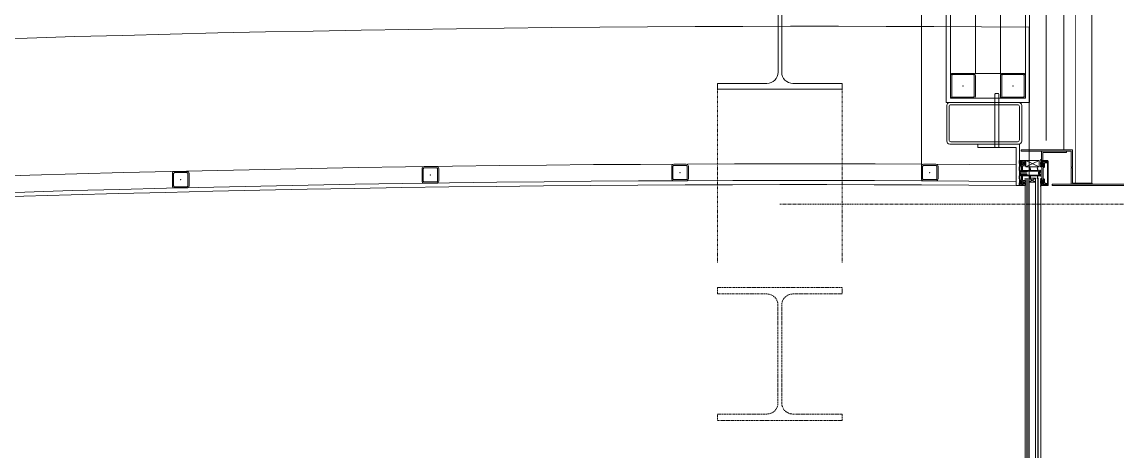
# Model space of a CAD drawing. Extents: x -2749 to 23780, y -1311 to 8245.
# Drawn here: x 10485.3 to 10748.5, y 1925.5 to 2028.9 of the extents above; entities that cross this region are included whole.
import ezdxf

# ---------------------------------------------------------------- set-up
doc = ezdxf.new("R2010")
doc.units = 0
doc.header["$MEASUREMENT"] = 0
for name, pattern in [('DASHDOT2', [0.5, 0.25, -0.125, 0, -0.125]), ('DOT2', [0.125, 0, -0.125]), ('HIDDEN', [0.375, 0.25, -0.125])]:
    doc.linetypes.add(name, pattern=pattern)
doc.layers.get('0').update_dxf_attribs({"color": 9, "lineweight": 9})
for name, color, linetype, lineweight in [('06D', 9, 'Continuous', 9), ('10', 9, 'Continuous', 9), ('11', 9, 'Continuous', 9), ('15', 9, 'Continuous', 9), ('20', 9, 'DOT2', 9), ('24', 9, 'DASHDOT2', 9), ('33', 9, 'BATTING', 9), ('40', 9, 'Continuous', 9), ('40B', 9, 'Continuous', 9)]:
    doc.layers.add(name, color=color, linetype=linetype, lineweight=lineweight)
doc.linetypes.add('BATTING', pattern='A,0.0001,-0.1,[134,ltypeshp.shx,S=0.1,R=0,X=-0.1,Y=0],-0.2,[134,ltypeshp.shx,S=0.1,R=180,X=0.1,Y=0],-0.1', length=0.4001)

# ---------------------------------------------------------------- blocks, each defined once
blk = doc.blocks.new('*U483')
at = {"layer": '15'}
for p, q in [((1.47, -18.95), (208.25, -18.95)), ((1.47, -19.35), (208.25, -19.35)), ((1.47, -19.42), (208.25, -19.42)), ((1.47, -19.82), (208.25, -19.82)), ((1.47, -21.42), (208.25, -21.42)), ((1.47, -22.02), (208.25, -22.02)), ((1.47, -22.1), (208.25, -22.1)), ((1.47, -22.7), (208.25, -22.7))]:
    blk.add_line(p, q, dxfattribs=at)
blk = doc.blocks.new('p-profil_bitis')
for p, q in [((-1.5, 2.16), (-3, 5.37)), ((-3, 2.16), (-1.5, 5.37)), ((1.2, 3.05), (2.2, 4.65)), ((2.2, 3.05), (1.2, 4.65))]:
    blk.add_line(p, q)
for points in [[(-2.9, 6.02), (-2.89, 6.01), (-2.88, 6), (-2.88, 6), (-2.87, 6), (-2.48, 6), (-2.47, 6), (-2.46, 6), (-2.46, 6.01), (-2.45, 6.02), (-2.43, 6.06), (-2.41, 6.08), (-2.4, 6.09), (-2.38, 6.09), (-2.37, 6.1), (-2.35, 6.09), (-2.33, 6.09), (-2.32, 6.08), (-2.3, 6.06), (-2.28, 6.01), (-2.27, 6.01), (-2.27, 6), (-2.26, 6), (-2.25, 6), (-1.76, 6), (-1.76, 5.49), (-1.76, 5.48), (-1.77, 5.47), (-1.77, 5.46), (-1.78, 5.46), (-1.79, 5.45), (-1.8, 5.45), (-1.81, 5.45), (-1.82, 5.46), (-1.83, 5.46), (-1.84, 5.47), (-1.89, 5.55), (-1.89, 5.56), (-1.9, 5.57), (-1.9, 5.57), (-1.91, 5.57), (-1.92, 5.57), (-1.93, 5.57), (-1.93, 5.56), (-1.94, 5.55), (-1.99, 5.46), (-1.99, 5.46), (-2, 5.46), (-2, 5.45), (-2.01, 5.45), (-2.02, 5.45), (-2.1, 5.45), (-2.11, 5.45), (-2.12, 5.45), (-2.12, 5.46), (-2.13, 5.46), (-2.13, 5.47), (-2.13, 5.47), (-2.14, 5.48), (-2.14, 5.5), (-2.23, 5.45), (-2.54, 5.45), (-2.62, 5.5), (-2.62, 5.48), (-2.63, 5.47), (-2.63, 5.46), (-2.63, 5.46), (-2.64, 5.45), (-2.65, 5.45), (-2.65, 5.45), (-2.74, 5.45), (-2.75, 5.45), (-2.76, 5.45), (-2.76, 5.46), (-2.77, 5.46), (-2.77, 5.46), (-2.82, 5.55), (-2.83, 5.56), (-2.83, 5.57), (-2.84, 5.57), (-2.85, 5.57), (-2.86, 5.57), (-2.86, 5.57), (-2.87, 5.56), (-2.87, 5.55), (-2.92, 5.47), (-2.93, 5.46), (-2.94, 5.46), (-2.95, 5.45), (-2.96, 5.45), (-2.97, 5.45), (-2.98, 5.46), (-2.99, 5.46), (-2.99, 5.47), (-3, 5.48), (-3, 5.49), (-3, 6.92), (-3, 6.93), (-3, 6.93), (-2.99, 6.94), (-2.99, 6.95), (-2.98, 6.95), (-2.97, 6.95), (-2.37, 6.95), (-2.36, 6.95), (-2.35, 6.95), (-2.35, 6.94), (-2.34, 6.93), (-2.34, 6.93), (-2.34, 6.92), (-2.34, 6.47), (-2.34, 6.44), (-2.32, 6.41), (-2.3, 6.38), (-2.28, 6.37), (-2.25, 6.35), (-2.22, 6.35), (-2.04, 6.35), (-2.03, 6.35), (-2.02, 6.35), (-2.01, 6.36), (-2, 6.37), (-1.99, 6.38), (-1.99, 6.39), (-1.99, 6.4), (-1.99, 6.54), (-2.05, 6.54), (-2.06, 6.54), (-2.08, 6.55), (-2.09, 6.55), (-2.09, 6.56), (-2.1, 6.58), (-2.1, 6.59), (-2.1, 6.6), (-2.1, 6.62), (-2.09, 6.63), (-2.08, 6.65), (-2.07, 6.66), (-2.05, 6.67), (-2.04, 6.68), (-2.02, 6.68), (-1.79, 6.68), (-1.78, 6.68), (-1.78, 6.68), (-1.77, 6.67), (-1.76, 6.66), (-1.76, 6.66), (-1.76, 6.65), (-1.76, 6.4), (-0.65, 6.4), (-0.62, 6.4), (-0.58, 6.39), (-0.56, 6.37), (-0.53, 6.35), (-0.51, 6.32), (-0.5, 6.28), (-0.5, 6.25), (-0.5, 2.04), (-0.5, 2.01), (-0.49, 1.99), (-0.47, 1.96), (-0.45, 1.94), (-0.42, 1.93), (-0.39, 1.92), (-0.36, 1.92), (-0.33, 1.93), (-0.31, 1.94), (-0.29, 1.96), (-0.27, 1.99), (-0.26, 2.01), (-0.25, 2.04), (-0.25, 2.25), (-0.25, 2.26), (-0.25, 2.26), (-0.25, 2.27), (-0.24, 2.28), (-0.23, 2.28), (-0.23, 2.28), (0.22, 2.28), (0.23, 2.28), (0.24, 2.28), (0.25, 2.27), (0.25, 2.26), (0.25, 2.26), (0.26, 2.25), (0.26, 2.04), (0.26, 2.01), (0.27, 1.99), (0.29, 1.96), (0.31, 1.94), (0.33, 1.93), (0.36, 1.92), (0.39, 1.92), (0.42, 1.93), (0.45, 1.94), (0.47, 1.96), (0.49, 1.99), (0.5, 2.01), (0.5, 2.04), (0.5, 6.25), (0.51, 6.29), (0.52, 6.33), (0.54, 6.36), (0.58, 6.38), (0.61, 6.4), (0.65, 6.4), (1.76, 6.4), (1.76, 6.65), (1.76, 6.66), (1.76, 6.66), (1.77, 6.67), (1.77, 6.67), (1.78, 6.68), (1.78, 6.68), (1.79, 6.68), (2.02, 6.68), (2.04, 6.68), (2.06, 6.67), (2.08, 6.66), (2.09, 6.64), (2.1, 6.62), (2.1, 6.6), (2.1, 6.59), (2.1, 6.58), (2.1, 6.57), (2.09, 6.56), (2.08, 6.55), (2.07, 6.54), (2.06, 6.54), (2.05, 6.54), (1.99, 6.54), (1.99, 6.4), (1.99, 6.39), (1.99, 6.38), (2, 6.37), (2.01, 6.36), (2.02, 6.35), (2.03, 6.35), (2.04, 6.35), (2.22, 6.35), (2.25, 6.35), (2.28, 6.37), (2.3, 6.38), (2.32, 6.41), (2.34, 6.44), (2.34, 6.47), (2.34, 6.92), (2.34, 6.93), (2.34, 6.93), (2.35, 6.94), (2.35, 6.95), (2.36, 6.95), (2.37, 6.95), (2.97, 6.95), (2.98, 6.95), (2.98, 6.95), (2.99, 6.94), (2.99, 6.94), (3, 6.93), (3, 6.93), (3, 6.92), (3, 5.49), (3, 5.48), (3, 5.47), (2.99, 5.46), (2.98, 5.46), (2.97, 5.45), (2.96, 5.45), (2.96, 5.45), (2.95, 5.45), (2.94, 5.46), (2.93, 5.46), (2.92, 5.47), (2.87, 5.55), (2.87, 5.56), (2.86, 5.57), (2.86, 5.57), (2.85, 5.57), (2.84, 5.57), (2.83, 5.57), (2.83, 5.56), (2.82, 5.55), (2.77, 5.46), (2.77, 5.46), (2.76, 5.46), (2.76, 5.45), (2.75, 5.45), (2.74, 5.45), (2.65, 5.45), (2.65, 5.45), (2.64, 5.45), (2.63, 5.46), (2.63, 5.46), (2.63, 5.47), (2.62, 5.48), (2.62, 5.5), (2.53, 5.45), (2.22, 5.45), (2.13, 5.5), (2.13, 5.48), (2.13, 5.47), (2.13, 5.47), (2.13, 5.46), (2.12, 5.46), (2.12, 5.45), (2.11, 5.45), (2.1, 5.45), (2.02, 5.45), (2.01, 5.45), (2, 5.45), (1.99, 5.46), (1.99, 5.46), (1.94, 5.55), (1.93, 5.56), (1.93, 5.57), (1.92, 5.57), (1.91, 5.57), (1.9, 5.57), (1.9, 5.57), (1.89, 5.56), (1.89, 5.55), (1.84, 5.47), (1.83, 5.46), (1.82, 5.46), (1.81, 5.45), (1.8, 5.45), (1.79, 5.45), (1.78, 5.46), (1.77, 5.46), (1.77, 5.47), (1.76, 5.48), (1.76, 5.49), (1.76, 6), (2.25, 6), (2.26, 6), (2.26, 6), (2.27, 6.01), (2.27, 6.01), (2.28, 6.01), (2.3, 6.06), (2.31, 6.07), (2.33, 6.09), (2.34, 6.09), (2.36, 6.1), (2.37, 6.1), (2.39, 6.09), (2.4, 6.09), (2.42, 6.07), (2.43, 6.06), (2.45, 6.02), (2.46, 6.01), (2.46, 6), (2.47, 6), (2.48, 6), (2.87, 6), (2.88, 6), (2.88, 6), (2.89, 6.01), (2.9, 6.02), (2.9, 6.02), (2.9, 6.03), (2.9, 6.04), (2.9, 6.05), (2.87, 6.1), (2.86, 6.11), (2.85, 6.11), (2.84, 6.12), (2.83, 6.12), (2.82, 6.12), (2.81, 6.12), (2.8, 6.11), (2.79, 6.11), (2.78, 6.1), (2.74, 6.02), (2.73, 6.01), (2.72, 6.01), (2.72, 6), (2.71, 6), (2.7, 6), (2.69, 6.01), (2.69, 6.01), (2.68, 6.02), (2.64, 6.1), (2.63, 6.11), (2.62, 6.11), (2.61, 6.12), (2.6, 6.12), (2.59, 6.12), (2.58, 6.12), (2.57, 6.11), (2.56, 6.11), (2.55, 6.1), (2.51, 6.02), (2.5, 6.01), (2.5, 6.01), (2.49, 6), (2.48, 6), (2.48, 6), (2.47, 6), (2.46, 6.01), (2.46, 6.01), (2.45, 6.02), (2.41, 6.1), (2.4, 6.11), (2.39, 6.11), (2.38, 6.12), (2.37, 6.12), (2.36, 6.12), (2.35, 6.12), (2.34, 6.11), (2.33, 6.11), (2.32, 6.1), (2.28, 6.02), (2.27, 6.01), (2.26, 6.01), (2.26, 6), (2.25, 6), (2.24, 6), (2.24, 6.01), (2.23, 6.01), (2.22, 6.02), (2.18, 6.1), (2.17, 6.11), (2.16, 6.11), (2.15, 6.12), (2.14, 6.12), (2.13, 6.12), (2.12, 6.12), (2.11, 6.11), (2.1, 6.11), (2.09, 6.1), (2.05, 6.02), (2.04, 6.01), (2.03, 6.01), (2.03, 6), (2.02, 6), (2.01, 6), (2.01, 6.01), (2, 6.01), (1.99, 6.02), (1.95, 6.1), (1.94, 6.11), (1.93, 6.11), (1.92, 6.12), (1.91, 6.12), (1.9, 6.12), (1.89, 6.12), (1.88, 6.11), (1.87, 6.11), (1.86, 6.1), (1.82, 6.02), (1.81, 6.01), (1.81, 6.01), (1.8, 6), (1.79, 6), (1.78, 6), (1.77, 6.01), (1.77, 6.01), (1.76, 6.02), (1.76, 6.02), (1.76, 6.03), (1.76, 6.17), (1.76, 6.18), (1.76, 6.19), (1.75, 6.19), (1.74, 6.2), (1.74, 6.2), (1.73, 6.2), (0.8, 6.2), (0.8, 6.23), (0.79, 6.25), (0.77, 6.27), (0.76, 6.28), (0.73, 6.3), (0.71, 6.3), (0.68, 6.3), (0.66, 6.29), (0.64, 6.28), (0.62, 6.26), (0.61, 6.24), (0.6, 6.22), (0.6, 6.2), (0.6, 6.17), (0.61, 6.15), (0.63, 6.13), (0.65, 6.12), (0.65, 4.3), (1.25, 4.41), (1.26, 4.41), (1.27, 4.4), (1.28, 4.4), (1.29, 4.39), (1.3, 4.38), (1.3, 4.38), (1.3, 4.37), (1.3, 4.36), (1.29, 4.35), (1.29, 4.34), (1.28, 4.33), (1.27, 4.33), (0.65, 4.15), (0.65, 2.51), (1.25, 2.62), (1.26, 2.62), (1.27, 2.61), (1.28, 2.61), (1.29, 2.6), (1.3, 2.59), (1.3, 2.59), (1.3, 2.58), (1.3, 2.57), (1.29, 2.56), (1.29, 2.55), (1.28, 2.54), (1.27, 2.54), (0.64, 2.36), (0.62, 2.35), (0.6, 2.33), (0.59, 2.32), (0.58, 2.3), (0.58, 2.28), (0.58, 1.97), (0.7, 1.97), (0.7, 1.83), (0.26, 1.83), (0.14, 1.95), (0.14, 2.05), (0.14, 2.06), (0.14, 2.06), (0.13, 2.07), (0.13, 2.07), (0.12, 2.08), (0.12, 2.08), (0.11, 2.08), (-0.11, 2.08), (-0.12, 2.08), (-0.12, 2.08), (-0.13, 2.07), (-0.13, 2.07), (-0.14, 2.06), (-0.14, 2.06), (-0.14, 2.05), (-0.14, 1.95), (-0.26, 1.83), (-0.7, 1.83), (-0.7, 1.97), (-0.58, 1.97), (-0.58, 2.28), (-0.58, 2.3), (-0.59, 2.32), (-0.6, 2.34), (-0.62, 2.35), (-0.64, 2.36), (-1.27, 2.54), (-1.28, 2.54), (-1.29, 2.55), (-1.29, 2.56), (-1.3, 2.57), (-1.3, 2.58), (-1.3, 2.59), (-1.3, 2.59), (-1.29, 2.6), (-1.28, 2.61), (-1.27, 2.61), (-1.26, 2.62), (-1.25, 2.62), (-0.65, 2.51), (-0.65, 4.15), (-1.27, 4.33), (-1.28, 4.33), (-1.29, 4.34), (-1.29, 4.35), (-1.3, 4.36), (-1.3, 4.37), (-1.3, 4.38), (-1.3, 4.38), (-1.29, 4.39), (-1.28, 4.4), (-1.27, 4.4), (-1.26, 4.41), (-1.25, 4.41), (-0.65, 4.3), (-0.65, 6.12), (-0.63, 6.13), (-0.61, 6.15), (-0.6, 6.17), (-0.6, 6.2), (-0.6, 6.22), (-0.61, 6.24), (-0.62, 6.26), (-0.64, 6.28), (-0.66, 6.29), (-0.68, 6.3), (-0.71, 6.3), (-0.73, 6.3), (-0.76, 6.28), (-0.77, 6.27), (-0.79, 6.25), (-0.8, 6.23), (-0.8, 6.2), (-1.73, 6.2), (-1.74, 6.2), (-1.74, 6.2), (-1.75, 6.19), (-1.76, 6.19), (-1.76, 6.18), (-1.76, 6.17), (-1.76, 6.03), (-1.76, 6.02), (-1.76, 6.02), (-1.77, 6.01), (-1.78, 6.01), (-1.78, 6), (-1.79, 6), (-1.8, 6), (-1.81, 6.01), (-1.81, 6.01), (-1.82, 6.02), (-1.86, 6.1), (-1.87, 6.11), (-1.88, 6.11), (-1.89, 6.12), (-1.9, 6.12), (-1.91, 6.12), (-1.92, 6.12), (-1.93, 6.11), (-1.94, 6.11), (-1.95, 6.1), (-1.99, 6.02), (-2, 6.01), (-2.01, 6.01), (-2.01, 6), (-2.02, 6), (-2.03, 6), (-2.03, 6.01), (-2.04, 6.01), (-2.05, 6.02), (-2.09, 6.1), (-2.1, 6.11), (-2.11, 6.11), (-2.12, 6.12), (-2.13, 6.12), (-2.14, 6.12), (-2.15, 6.12), (-2.16, 6.11), (-2.17, 6.11), (-2.18, 6.1), (-2.22, 6.02), (-2.23, 6.01), (-2.24, 6.01), (-2.24, 6), (-2.25, 6), (-2.26, 6), (-2.26, 6.01), (-2.27, 6.01), (-2.28, 6.02), (-2.32, 6.1), (-2.33, 6.11), (-2.34, 6.11), (-2.35, 6.12), (-2.36, 6.12), (-2.37, 6.12), (-2.38, 6.12), (-2.39, 6.11), (-2.4, 6.11), (-2.41, 6.1), (-2.45, 6.02), (-2.46, 6.01), (-2.46, 6.01), (-2.47, 6), (-2.48, 6), (-2.48, 6), (-2.49, 6), (-2.5, 6.01), (-2.5, 6.01), (-2.51, 6.02), (-2.55, 6.1), (-2.56, 6.11), (-2.57, 6.11), (-2.58, 6.12), (-2.59, 6.12), (-2.6, 6.12), (-2.61, 6.12), (-2.62, 6.11), (-2.63, 6.11), (-2.64, 6.1), (-2.68, 6.02), (-2.69, 6.01), (-2.69, 6.01), (-2.7, 6), (-2.71, 6), (-2.72, 6), (-2.73, 6.01), (-2.73, 6.01), (-2.74, 6.02), (-2.78, 6.1), (-2.79, 6.11), (-2.8, 6.11), (-2.81, 6.12), (-2.82, 6.12), (-2.83, 6.12), (-2.84, 6.12), (-2.85, 6.11), (-2.86, 6.11), (-2.87, 6.1), (-2.9, 6.05), (-2.9, 6.04), (-2.9, 6.03)], [(-3, 5.37), (-1.5, 5.37), (-1.5, 2.16), (-3, 2.16)], [(-2.81, 6.34), (-2.81, 6.33), (-2.8, 6.33), (-2.8, 6.32), (-2.79, 6.32), (-2.78, 6.32), (-2.56, 6.32), (-2.55, 6.32), (-2.55, 6.32), (-2.54, 6.33), (-2.54, 6.33), (-2.53, 6.34), (-2.53, 6.34), (-2.53, 6.35), (-2.53, 6.77), (-2.53, 6.78), (-2.53, 6.78), (-2.54, 6.79), (-2.54, 6.79), (-2.55, 6.8), (-2.55, 6.8), (-2.56, 6.8), (-2.78, 6.8), (-2.79, 6.8), (-2.79, 6.8), (-2.8, 6.79), (-2.8, 6.79), (-2.81, 6.78), (-2.81, 6.77)], [(-2.68, 5.61), (-2.67, 5.59), (-2.67, 5.58), (-2.65, 5.58), (-2.64, 5.57), (-2.63, 5.57), (-2.62, 5.57), (-2.62, 5.53), (-2.58, 5.57), (-2.17, 5.57), (-2.14, 5.53), (-2.14, 5.57), (-2.13, 5.57), (-2.12, 5.57), (-2.11, 5.57), (-2.1, 5.58), (-2.09, 5.59), (-2.08, 5.6), (-2.08, 5.61), (-2.08, 5.62), (-2.08, 5.68), (-2.21, 5.81), (-2.55, 5.81), (-2.68, 5.68), (-2.68, 5.62)], [(2.13, 5.57), (2.13, 5.53), (2.17, 5.57), (2.58, 5.57), (2.62, 5.53), (2.62, 5.57), (2.63, 5.57), (2.64, 5.57), (2.65, 5.57), (2.66, 5.58), (2.67, 5.59), (2.68, 5.6), (2.68, 5.61), (2.68, 5.62), (2.68, 5.68), (2.55, 5.81), (2.21, 5.81), (2.08, 5.68), (2.08, 5.62), (2.08, 5.61), (2.08, 5.6), (2.09, 5.59), (2.1, 5.58), (2.11, 5.57), (2.12, 5.57)], [(2.53, 6.35), (2.53, 6.34), (2.54, 6.33), (2.54, 6.33), (2.55, 6.32), (2.55, 6.32), (2.56, 6.32), (2.78, 6.32), (2.79, 6.32), (2.79, 6.32), (2.8, 6.33), (2.81, 6.33), (2.81, 6.34), (2.81, 6.35), (2.81, 6.77), (2.81, 6.78), (2.81, 6.78), (2.8, 6.79), (2.8, 6.79), (2.79, 6.8), (2.79, 6.8), (2.78, 6.8), (2.56, 6.8), (2.55, 6.8), (2.55, 6.8), (2.54, 6.79), (2.54, 6.79), (2.53, 6.78), (2.53, 6.77)], [(1.2, 3.05), (1.2, 4.65), (2.2, 4.65), (2.2, 3.05)], [(2.85, 0.85), (2.85, 1), (2.77, 1.14), (2.89, 1.5), (3, 1.5), (3, 0.1), (2.9, 0), (-2.9, 0), (-3, 0.1), (-3, 1.5), (-2.89, 1.5), (-2.77, 1.14), (-2.85, 0.99), (-2.85, 0.85), (-2.87, 0.85), (-2.87, 0.5), (-2.82, 0.45), (-2.47, 0.45), (-2.47, 0.37), (-2.52, 0.32), (-2.82, 0.32), (-2.87, 0.27), (-2.87, 0.18), (-2.82, 0.13), (2.82, 0.13), (2.87, 0.18), (2.87, 0.27), (2.82, 0.32), (2.52, 0.32), (2.47, 0.37), (2.47, 0.45), (2.82, 0.45), (2.87, 0.5), (2.87, 0.85)], [(-2.8, 0.99), (-2.69, 0.82), (-2.63, 0.73), (-2.54, 0.57), (-2.5, 0.55), (-2.47, 0.56), (-2.45, 0.6), (-2.45, 0.85), (-2.4, 0.9), (-1.53, 0.9), (-1.42, 0.94), (-1.38, 1.05), (-1.38, 1.13), (-1.33, 1.18), (-0.02, 1.18), (-0.01, 1.2), (0.01, 1.2), (0.03, 1.18), (1.33, 1.18), (1.38, 1.13), (1.38, 1.05), (1.42, 0.94), (1.53, 0.9), (2.4, 0.9), (2.45, 0.85), (2.45, 0.6), (2.47, 0.56), (2.5, 0.55), (2.54, 0.57), (2.63, 0.73), (2.8, 0.99), (2.78, 1.04), (2.71, 1.07), (2.7, 1.11), (2.7, 1.13), (2.8, 1.5), (2.48, 1.5), (2.4, 1.42), (2.4, 1.36), (2.52, 1.36), (2.52, 1.2), (2.42, 1.1), (1.58, 1.1), (1.58, 1.36), (1.7, 1.36), (1.7, 1.42), (1.62, 1.5), (-1.62, 1.5), (-1.7, 1.42), (-1.7, 1.36), (-1.58, 1.36), (-1.58, 1.1), (-2.42, 1.1), (-2.52, 1.2), (-2.52, 1.36), (-2.4, 1.36), (-2.4, 1.42), (-2.48, 1.5), (-2.8, 1.5), (-2.7, 1.13), (-2.7, 1.11), (-2.71, 1.07), (-2.78, 1.03)]]:
    blk.add_lwpolyline(points, close=True)
for points in [[(0.35, 6.5), (0.3, 6.68), (0.2, 6.79), (0.02, 6.85), (-0.16, 6.81), (-0.3, 6.68), (-0.35, 6.5), (-0.35, 6.55), (-0.36, 6.6), (-0.37, 6.65), (-0.39, 6.69), (-0.42, 6.74), (-0.45, 6.78), (-0.48, 6.82), (-0.52, 6.85), (-0.56, 6.88), (-0.6, 6.9), (-0.65, 6.92), (-0.7, 6.94), (-0.75, 6.95), (-0.8, 6.95), (-1.4, 6.95), (-1.54, 6.89), (-1.6, 6.85), (-2.1, 6.85), (-2.25, 6.78), (-2.3, 6.65), (-2.3, 6.6), (-2.25, 6.47), (-2.14, 6.4), (-2.04, 6.39), (-2.01, 6.53), (-2.11, 6.55), (-2.15, 6.6), (-2.15, 6.65), (-2.1, 6.7), (-1.6, 6.7), (-1.46, 6.76), (-1.4, 6.8), (-0.8, 6.8), (-0.64, 6.75), (-0.55, 6.66), (-0.5, 6.5), (-0.5, 5.15), (-0.4, 5.01), (-0.27, 5.02), (-0.2, 5.17), (-0.25, 5.2), (-0.2, 5.23), (-0.2, 5.35), (-0.25, 5.38), (-0.2, 5.41), (-0.2, 5.53), (-0.25, 5.56), (-0.2, 5.59), (-0.2, 5.71), (-0.25, 5.74), (-0.2, 5.77), (-0.2, 5.89), (-0.25, 5.92), (-0.2, 5.95), (-0.2, 6.07), (-0.25, 6.1), (-0.2, 6.13), (-0.2, 6.25), (-0.25, 6.28), (-0.2, 6.31), (-0.2, 6.5), (-0.12, 6.66), (0.02, 6.7), (0.12, 6.66), (0.2, 6.5), (0.2, 6.4), (0.25, 6.37), (0.2, 6.34), (0.2, 6.22), (0.25, 6.19), (0.2, 6.16), (0.2, 6.04), (0.25, 6.01), (0.2, 5.98), (0.2, 5.86), (0.25, 5.83), (0.2, 5.8), (0.2, 5.68), (0.25, 5.65), (0.2, 5.62), (0.2, 5.5), (0.25, 5.47), (0.2, 5.44), (0.2, 5.32), (0.25, 5.29), (0.2, 5.26), (0.2, 5.15), (0.3, 5.01), (0.4, 5.01), (0.5, 5.15), (0.5, 6.5), (0.55, 6.66), (0.64, 6.75), (0.8, 6.8), (1.4, 6.8), (1.46, 6.76), (1.6, 6.7), (2.1, 6.7), (2.15, 6.65), (2.15, 6.6), (2.11, 6.55), (2.01, 6.53), (2.04, 6.39), (2.13, 6.4), (2.25, 6.47), (2.3, 6.6), (2.3, 6.65), (2.23, 6.8), (2.1, 6.85), (1.6, 6.85), (1.54, 6.89), (1.4, 6.95), (0.8, 6.95), (0.75, 6.95), (0.7, 6.94), (0.65, 6.92), (0.61, 6.9), (0.56, 6.88), (0.52, 6.85), (0.48, 6.82), (0.45, 6.78), (0.42, 6.74), (0.4, 6.69), (0.38, 6.65), (0.36, 6.6), (0.35, 6.55), (0.35, 6.5), (0.35, 5.15)], [(-0.35, 6.5), (-0.35, 5.15)]]:
    blk.add_lwpolyline(points)
for points in [[(-1.77, 1.34, -10), (-1.77, 1.49, -10), (-1.76, 1.51, -10), (-1.73, 1.52, -10), (-1.64, 1.5, -10), (-1.48, 1.5, -10), (-1.48, 1.74, -10), (-1.52, 1.81, -10), (-1.54, 1.83, -10), (-1.57, 1.81, -10), (-1.62, 1.73, -10), (-1.65, 1.71, -10), (-1.69, 1.73, -10), (-1.74, 1.81, -10), (-1.77, 1.83, -10), (-1.79, 1.81, -10), (-1.84, 1.73, -10), (-1.88, 1.71, -10), (-1.91, 1.73, -10), (-1.96, 1.81, -10), (-1.99, 1.83, -10), (-2.01, 1.81, -10), (-2.06, 1.73, -10), (-2.09, 1.71, -10), (-2.13, 1.73, -10), (-2.18, 1.81, -10), (-2.2, 1.83, -10), (-2.23, 1.81, -10), (-2.28, 1.73, -10), (-2.31, 1.71, -10), (-2.35, 1.73, -10), (-2.4, 1.81, -10), (-2.42, 1.83, -10), (-2.45, 1.81, -10), (-2.5, 1.73, -10), (-2.53, 1.71, -10), (-2.57, 1.73, -10), (-2.62, 1.81, -10), (-2.64, 1.83, -10), (-2.67, 1.81, -10), (-2.74, 1.69, -10), (-2.86, 1.65, -10), (-2.95, 1.78, -10), (-3.09, 1.83, -10), (-3.21, 1.83, -10), (-3.23, 1.82, -10), (-3.24, 1.79, -10), (-3.23, 1.78, -10), (-3.14, 1.76, -10), (-3.02, 1.69, -10), (-2.98, 1.62, -10), (-2.98, 1.5, -10), (-2.55, 1.5, -10), (-2.46, 1.52, -10), (-2.45, 1.52, -10), (-2.44, 1.52, -10), (-2.43, 1.49, -10), (-2.43, 1.34, -10), (-2.54, 1.34, -10), (-2.54, 1.31, -10), (-2.38, 1.16, -10), (-2.34, 1.14, -10), (-2.22, 1.2, -10), (-1.97, 1.2, -10), (-1.86, 1.14, -10), (-1.8, 1.16, -10), (-1.66, 1.31, -10), (-1.66, 1.34, -10), (-1.77, 1.34, -10)], [(-1.89, 1.35, -10), (-1.93, 1.31, -10), (-2.26, 1.31, -10), (-2.31, 1.35, -10), (-2.31, 1.47, -10), (-2.26, 1.51, -10), (-1.93, 1.51, -10), (-1.89, 1.47, -10), (-1.89, 1.46, -10), (-1.89, 1.35, -10)], [(1.76, 1.34, -10), (1.76, 1.49, -10), (1.76, 1.51, -10), (1.73, 1.52, -10), (1.64, 1.5, -10), (1.48, 1.5, -10), (1.48, 1.74, -10), (1.52, 1.81, -10), (1.54, 1.83, -10), (1.57, 1.81, -10), (1.62, 1.73, -10), (1.65, 1.71, -10), (1.69, 1.73, -10), (1.74, 1.81, -10), (1.76, 1.83, -10), (1.79, 1.81, -10), (1.84, 1.73, -10), (1.88, 1.71, -10), (1.91, 1.73, -10), (1.96, 1.81, -10), (1.99, 1.83, -10), (2.01, 1.81, -10), (2.06, 1.73, -10), (2.09, 1.71, -10), (2.13, 1.73, -10), (2.18, 1.81, -10), (2.2, 1.83, -10), (2.23, 1.81, -10), (2.28, 1.73, -10), (2.31, 1.71, -10), (2.35, 1.73, -10), (2.4, 1.81, -10), (2.42, 1.83, -10), (2.45, 1.81, -10), (2.5, 1.73, -10), (2.53, 1.71, -10), (2.57, 1.73, -10), (2.62, 1.81, -10), (2.64, 1.83, -10), (2.67, 1.81, -10), (2.74, 1.69, -10), (2.86, 1.65, -10), (2.95, 1.78, -10), (3.09, 1.83, -10), (3.21, 1.83, -10), (3.23, 1.82, -10), (3.24, 1.79, -10), (3.23, 1.78, -10), (3.14, 1.76, -10), (3.02, 1.69, -10), (2.98, 1.62, -10), (2.98, 1.5, -10), (2.55, 1.5, -10), (2.46, 1.52, -10), (2.45, 1.52, -10), (2.44, 1.52, -10), (2.42, 1.49, -10), (2.42, 1.34, -10), (2.53, 1.34, -10), (2.53, 1.31, -10), (2.38, 1.16, -10), (2.34, 1.14, -10), (2.22, 1.2, -10), (1.97, 1.2, -10), (1.86, 1.14, -10), (1.8, 1.16, -10), (1.65, 1.31, -10), (1.65, 1.34, -10), (1.76, 1.34, -10)], [(1.88, 1.35, -10), (1.93, 1.31, -10), (2.26, 1.31, -10), (2.3, 1.35, -10), (2.3, 1.47, -10), (2.26, 1.51, -10), (1.93, 1.51, -10), (1.89, 1.47, -10), (1.88, 1.46, -10), (1.88, 1.35, -10)]]:
    blk.add_polyline3d(points)
blk = doc.blocks.new('Prf-40x40')
for points in [[(1.5, -2), (-1.5, -2, -0.414214), (-2, -1.5), (-2, 1.5, -0.414214), (-1.5, 2), (1.5, 2, -0.414214), (2, 1.5), (2, -1.5, -0.414214)], [(1.5, -1.7), (-1.5, -1.7, -0.414214), (-1.7, -1.5), (-1.7, 1.5, -0.414214), (-1.5, 1.7), (1.5, 1.7, -0.414214), (1.7, 1.5), (1.7, -1.5, -0.414214)]]:
    blk.add_lwpolyline(points, format="xyb", close=True)
blk.add_point((0, 0))
blk = doc.blocks.new('prf-300')
at = {"linetype": 'Continuous'}
for p, q in [((0, 29), (30, 29)), ((0, 29), (0, 27.6)), ((30, 29), (30, 27.6)), ((0, 27.6), (11.88, 27.6)), ((30, 27.6), (18.13, 27.6)), ((14.58, 24.9), (14.58, 4.1)), ((15.43, 24.9), (15.43, 4.1)), ((0, 1.4), (11.88, 1.4)), ((0, 0), (0, 1.4)), ((30, 1.4), (18.13, 1.4)), ((30, 0), (30, 1.4)), ((0, 0), (30, 0))]:
    blk.add_line(p, q, dxfattribs=at)
for centre, start, end in [((11.88, 24.9), 0, 90), ((18.13, 24.9), 90, 180), ((11.88, 4.1), 270, 0), ((18.13, 4.1), 180, 270)]:
    blk.add_arc(centre, 2.7, start, end, dxfattribs=at)
blk = doc.blocks.new('P-AKS_AUDI')
at = {"layer": '24'}
blk.add_lwpolyline([(0, -800), (360, -800)], dxfattribs=at)
blk = doc.blocks.new('prf-60x60')
for points in [[(-2.5, -6), (2.5, -6, 0.414214), (3, -5.5), (3, -0.5, 0.414214), (2.5, 0), (-2.5, 0, 0.414214), (-3, -0.5), (-3, -5.5, 0.414214)], [(-2.5, -5.7), (2.5, -5.7, 0.414214), (2.7, -5.5), (2.7, -0.5, 0.414214), (2.5, -0.3), (-2.5, -0.3, 0.414214), (-2.7, -0.5), (-2.7, -5.5, 0.414214)]]:
    blk.add_lwpolyline(points, format="xyb", close=True)
at = {"color": 252}
blk.add_point((0, -3), dxfattribs=at)
blk = doc.blocks.new('1.KAT PLANI')
at = {"layer": '06D', "linetype": 'HIDDEN', "lineweight": 0}
for p, q in [((10652.49, 1964.92), (10682.49, 1964.91)), ((10652.49, 1963.37), (10652.49, 1964.92)), ((10682.49, 1964.91), (10682.49, 1963.36)), ((10664.34, 1963.36), (10652.49, 1963.37)), ((10682.49, 1963.36), (10670.64, 1963.36)), ((10667.04, 1960.66), (10667.04, 1937.16)), ((10667.94, 1960.66), (10667.94, 1937.16)), ((10652.49, 1934.47), (10664.34, 1934.46)), ((10652.49, 1932.92), (10652.49, 1934.47)), ((10682.49, 1932.91), (10652.49, 1932.92)), ((10670.64, 1934.46), (10682.49, 1934.46)), ((10682.49, 1934.46), (10682.49, 1932.91))]:
    blk.add_line(p, q, dxfattribs=at)
at = {"layer": '06D'}
for points in [[(10742.5, 1990.05), (10742.5, 2840), (9855, 2840)], [(10735.7, 1998.05), (10735.71, 2833.2), (9855, 2833.25)], [(10720.5, 2365), (10720.5, 2016.45), (10714.5, 2016.45), (10714.5, 2365)], [(10701.5, 1992.58), (10701.5, 2044.59)]]:
    blk.add_lwpolyline(points, dxfattribs=at)
blk.add_lwpolyline([(9997.25, 2013.17), (10003.24, 1958.49, -0.029197), (10724.29, 1994.45, -0.029197)], format="xyb", dxfattribs=at)
at = {"layer": '06D', "linetype": 'HIDDEN', "lineweight": 0}
for centre, start, end in [((10664.34, 1960.66), 359.9912, 89.9912), ((10670.64, 1960.66), 89.9912, 179.9912), ((10664.34, 1937.16), 269.9912, 359.9912), ((10670.64, 1937.16), 179.9912, 269.9912)]:
    blk.add_arc(centre, 2.7, start, end, dxfattribs=at)
at = {"layer": '10', "const_width": 0.1}
blk.add_lwpolyline([(10738.5, 1990.05), (10738.5, 2836), (9848.37, 2836)], dxfattribs=at)
at = {"layer": '10'}
blk.add_lwpolyline([(10719.15, 1998.65), (10719.15, 2011.47), (10719.28, 2011.65), (10720.02, 2011.65), (10720.15, 2011.47), (10720.15, 1998.65)], dxfattribs=at)
for points in [[(10725.61, 2008.75), (10725.61, 2000.15, -0.412203), (10724.92, 1999.45), (10708.31, 1999.45, -0.414214), (10707.61, 2000.15), (10707.61, 2008.75, -0.414214), (10708.31, 2009.45), (10724.91, 2009.45, -0.414214), (10725.61, 2008.75), (10725.61, 2000.15)], [(10725.05, 2000.43), (10725.05, 2008.47, 0.414214), (10724.63, 2008.89), (10708.59, 2008.89, 0.414214), (10708.17, 2008.47), (10708.17, 2000.43, 0.414214), (10708.59, 2000.01), (10724.63, 2000.01, 0.414214), (10725.05, 2000.43, 1)]]:
    blk.add_lwpolyline(points, format="xyb", dxfattribs=at)
for points in [[(10715.05, 1999.45), (10725.05, 1999.45), (10725.05, 1989.45), (10724.25, 1989.45), (10724.25, 1998.65), (10724.25, 1998.65), (10715.05, 1998.65)], [(10737.83, 1993.9), (10737.53, 1993.9), (10737.53, 1997.75), (10725.52, 1997.75), (10725.52, 1998.05), (10737.83, 1998.05)], [(10730.41, 1994.07), (10730.71, 1994.07), (10730.71, 1997.45), (10736.41, 1997.45), (10736.41, 1997.75), (10730.41, 1997.75)], [(10737.53, 1989.75), (10737.53, 1993.75), (10737.83, 1993.75), (10737.83, 1990.05), (10742.53, 1990.05), (10742.53, 1989.75), (10737.53, 1989.75)], [(10767.79, 1991.34), (10767.79, 1989.45), (10732.97, 1989.45), (10732.97, 1989.75), (10767.49, 1989.75), (10767.49, 1991.34)]]:
    blk.add_lwpolyline(points, close=True, dxfattribs=at)
at = {"layer": '11'}
for points in [[(10727.5, 2365), (10727.5, 2009.45), (10707.5, 2009.45), (10707.5, 2365)], [(10726.5, 2365), (10726.5, 2010.45), (10708.5, 2010.45), (10708.5, 2365)]]:
    blk.add_lwpolyline(points, dxfattribs=at)
for points in [[(9992.28, 2012.62), (9998.81, 1952.98, -0.029399), (10724.25, 1989.45, -0.029399)], [(9993.28, 2012.73), (9999.7, 1954.08, -0.029359), (10724.25, 1990.45, -0.029359)]]:
    blk.add_lwpolyline(points, format="xyb", dxfattribs=at)
at = {"layer": '20'}
for points in [[(10652.5, 1970.86), (10652.51, 2012.65)], [(10682.5, 1970.86), (10682.5, 2012.65)]]:
    blk.add_lwpolyline(points, dxfattribs=at)
at = {"layer": '33', "ltscale": 0.4}
blk.add_lwpolyline([(10731.5, 2000.27), (10731.5, 2829), (9855, 2829)], dxfattribs=at)
at = {"layer": '40'}
blk.add_lwpolyline([(9998.81, 1952.98), (10012.63, 1826.73, -0.029535), (10726.45, 1862.43), (10726.45, 1989.45), (10724.25, 1989.45, 0.029399), (9998.81, 1952.98)], format="xyb", close=True, dxfattribs=at)
at = {"layer": '40B'}
blk.add_lwpolyline([(7107.5, 770.11, -0.130102), (10006.37, 1883.89), (9994.68, 1990.76, -0.029312), (10727.44, 2027.57), (10727.5, 916.43, 0.271408), (9762.5, 325), (7107.5, 325)], format="xyb", close=True, dxfattribs=at)
at = {"layer": '10', "linetype": 'Continuous', "rotation": 359.9912082036496}
blk.add_blockref('prf-300', (10652.5, 2012.65), dxfattribs=at)
at = {"layer": '10'}
for name, p, rotation in [('prf-60x60', (10714.5, 2013.45), 270), ('prf-60x60', (10726.5, 2013.45), 270), ('*U483', (10707.5, 1783), 90)]:
    blk.add_blockref(name, p, dxfattribs=dict(at, rotation=rotation))
at = {"layer": '10', "xscale": -1, "rotation": 90}
blk.add_blockref('p-profil_bitis', (10731.97, 1992.45), dxfattribs=at)
at = {"layer": '10', "xscale": -1}
for p in [(10523.5, 1990.87), (10583.5, 1992.02), (10643.5, 1992.59), (10703.5, 1992.58)]:
    blk.add_blockref('Prf-40x40', p, dxfattribs=at)
at = {"layer": '24'}
blk.add_blockref('P-AKS_AUDI', (10667.5, 2785), dxfattribs=at)

msp = doc.modelspace()

# ---------------------------------------------------------------- linework, layer by layer
at = {"layer": '20', "linetype": 'HIDDEN'}
msp.add_lwpolyline([(7129.5, 979.76, -0.152644), (10705.5, 2076.19, -0.10573)], format="xyb", dxfattribs=at)

# ---------------------------------------------------------------- block references
at = {"layer": '06D'}
msp.add_blockref('1.KAT PLANI', (0, 0), dxfattribs=at)

doc.saveas('drawing.dxf')
